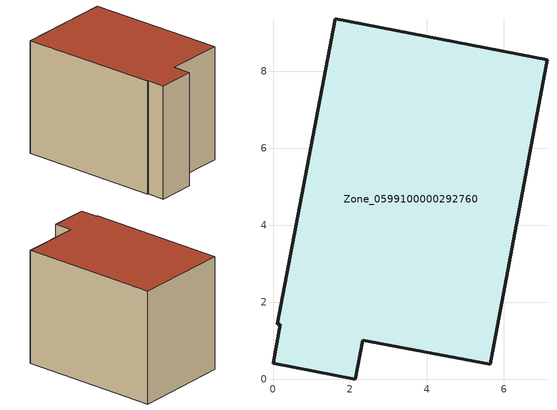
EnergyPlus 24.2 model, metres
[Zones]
Zone_0599100000292760
 floor ground (C_G): 2.33,1.01 2.14,0 0,0.41 0.19,1.42 0.11,1.43 1.62,9.36 7.12,8.3 5.65,0.38 z0
 wall outside (C_F): 0.19,1.42 0,0.41 2.14,0 2.33,1.01 5.65,0.38 7.12,8.3 1.62,9.36 0.11,1.43 0.19,1.42 z0:6.64
 roof outside (C_R): 2.33,1.01 5.65,0.38 7.12,8.3 1.62,9.36 0.11,1.43 0.19,1.42 0,0.41 2.14,0 z6.64
[BUILDING]
Pand.0599100000292760: North Axis=0; Terrain=City; Loads Convergence Tolerance Value=0.04; Temperature Convergence Tolerance Value=0.4; Solar Distribution=FullExterior; Maximum Number of Warmup Days=25; Minimum Number of Warmup Days=1
[Site:Location]
Rotterdam.The.Hague.AP_ZH_NLD Design_Conditions: Latitude=51.96; Longitude=4.45; Time Zone=1; Elevation=-4.5
[SITE:GROUNDTEMPERATURE:BUILDINGSURFACE]
18, 18, 18, 18, 18, 18, 18, 18, 18, 18, 18, 18
[MATERIAL] Thermal Absorptance=0.9; Solar Absorptance=0.7; Visible Absorptance=0.7
Name | Roughness | Thickness | Conductivity | Density | Specific Heat
G.TI.1946-1964 | MediumSmooth | 0.15 | 1 | 540 | 1210
F.TI.1946-1964 | Rough | 0.3 | 0.857143 | 1920 | 840
R.TI.1946-1964 | MediumRough | 0.2 | 0.277778 | 1500 | 1000
[CONSTRUCTION]
C_G: G.TI.1946-1964
C_F: F.TI.1946-1964
C_R: R.TI.1946-1964
[ZONE]
Zone_0599100000292760: Type=1; Multiplier=1; Ceiling Height=Autocalculate; Volume=Autocalculate; Floor Area=autocalculate; Part of Total Floor Area=Yes
[ZONEINFILTRATION:DESIGNFLOWRATE]
Infil_Zone_0599100000292760: Zone or ZoneList or Space or SpaceList=Zone_0599100000292760; Schedule=AlwaysOn; Design Flow Rate Calculation Method=Flow/Area; Flow Rate per Floor Area=0.003; Constant Term Coefficient=1; Temperature Term Coefficient=0; Velocity Term Coefficient=0; Velocity Squared Term Coefficient=0
[HVACTEMPLATE:ZONE:IDEALLOADSAIRSYSTEM]
Zone_0599100000292760: Maximum Heating Supply Air Temperature=50; Minimum Cooling Supply Air Temperature=13; Maximum Heating Supply Air Humidity Ratio=0.0156; Minimum Cooling Supply Air Humidity Ratio=0.0077; Heating Limit=NoLimit; Cooling Limit=NoLimit; Dehumidification Control Type=ConstantSensibleHeatRatio; Cooling Sensible Heat Ratio=0.7; Dehumidification Setpoint=60; Humidification Control Type=None; Humidification Setpoint=30; Outdoor Air Method=None; Outdoor Air Flow Rate per Person=0.00944; Outdoor Air Flow Rate per Zone Floor Area=0; Outdoor Air Flow Rate per Zone=0; Demand Controlled Ventilation Type=None; Outdoor Air Economizer Type=NoEconomizer; Heat Recovery Type=None; Sensible Heat Recovery Effectiveness=0.7; Latent Heat Recovery Effectiveness=0.65
[ZONECONTROL:THERMOSTAT]
ThermostatControl_Zone_0599100000292760: Zone or ZoneList=Zone_0599100000292760; Control Type Schedule=DualSetpointControlType; Control 1=Thermostat_Zone_0599100000292760; Temperature Difference Between Cutout And Setpoint=0
[THERMOSTATSETPOINT:DUALSETPOINT]
Thermostat_Zone_0599100000292760: Heating Setpoint Temperature Schedule=HeatingSetpoint_Zone_0599100000292760; Cooling Setpoint Temperature Schedule=CoolingSetpoint_Zone_0599100000292760
[SCHEDULE:COMPACT]
HeatingSetpoint_Zone_0599100000292760: Through: 12/31, For: AllDays, Until: 24:00, 21
CoolingSetpoint_Zone_0599100000292760: Through: 12/31, For: AllDays, Until: 24:00, 24
DualSetpointControlType: Through: 12/31, For: AllDays, Until: 24:00, 4
AlwaysOn: Through: 12/31, For: AllDays, Until: 24:00, 1
